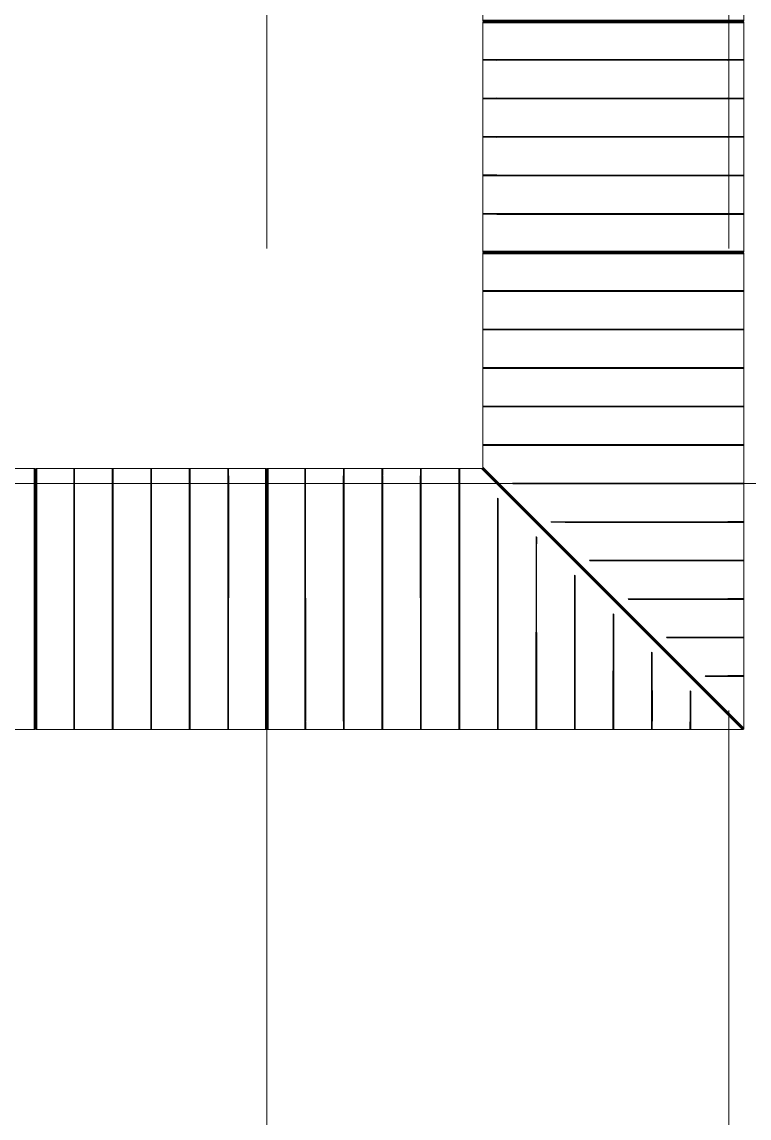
# Model space of a CAD drawing. Header units: millimetres. Extents: x 124696 to 347024, y 412631 to 564609.
# Drawn here: x 228289 to 235368, y 495172 to 505847 of the extents above; entities that cross this region are included whole.
import ezdxf

# ---------------------------------------------------------------- set-up
doc = ezdxf.new("R2010")
doc.units = ezdxf.units.MM
doc.header["$LTSCALE"] = 1500
doc.header["$MEASUREMENT"] = 0
doc.linetypes.add('二层平面图$0$轴网线_12_3_3_3 mm', pattern=[21, 12, -3, 3, -3])
doc.layers.add('0-建筑底图', color=7, linetype='Continuous')
for name, color, linetype, lineweight in [('二层平面图$0$A-COLU', 7, 'Continuous', 9), ('二层平面图$0$A-LINE', 7, 'Continuous', 9), ('二层平面图$0$A-NORM-MODEL', 6, 'Continuous', 9), ('二层平面图$0$A-WALL-CURT-PANEL-2', 7, 'Continuous', 9), ('二层平面图$0$A-WALL-CURT-PANEL-4', 140, 'Continuous', 9), ('二层平面图$0$A-WALL-CURT-STILE-2', 7, 'Continuous', 9), ('二层平面图$0$ANNO-DOTE-1', 10, '二层平面图$0$轴网线_12_3_3_3 mm', 15)]:
    doc.layers.add(name, color=color, linetype=linetype, lineweight=lineweight)

# ---------------------------------------------------------------- blocks, each defined once
blk = doc.blocks.new('二层平面图$0$廊子单元01_底部悬浮_ - 廊子单元01_底部悬浮_-12858345-104-2F')
at = {"layer": '二层平面图$0$A-WALL-CURT-PANEL-2'}
for p, q in [((-146, 2245), (-146, 2237)), ((2396, 2245), (-146, 2245)), ((2150, 2250), (2100, 2250)), ((2100, 2250), (2100, 2245)), ((2150, 2245), (2150, 2250)), ((2396, 2237), (2396, 2245)), ((-146, 2237), (2396, 2237)), ((-146, 2237), (-146, 13)), ((2396, 13), (2396, 2237)), ((-146, 13), (2396, 13)), ((-146, 13), (-146, 5)), ((-146, 5), (2396, 5)), ((2100, 5), (2100, -5)), ((2150, -5), (2150, 5)), ((2396, 5), (2396, 13)), ((-146, -5), (-146, -13)), ((2396, -5), (-146, -5)), ((-146, -13), (2396, -13)), ((-146, -13), (-146, -2237)), ((2396, -13), (2396, -5)), ((2396, -2237), (2396, -13)), ((-146, -2237), (2396, -2237)), ((-146, -2237), (-146, -2245)), ((2396, -2245), (2396, -2237)), ((-146, -2245), (2396, -2245)), ((2100, -2245), (2100, -2250)), ((2100, -2250), (2150, -2250)), ((2150, -2250), (2150, -2245))]:
    blk.add_line(p, q, dxfattribs=at)
blk = doc.blocks.new('二层平面图$0$梁 - 梁-12800188-104-2F')
at = {"layer": '二层平面图$0$A-LINE'}
for p, q in [((2997, 1997), (2947, 1994)), ((2948, 1989), (2947, 1994)), ((2998, 1992), (2997, 1997)), ((3057, 2000), (3007, 1997)), ((3008, 1992), (3007, 1997)), ((3058, 1995), (3057, 2000)), ((3066, -258), (3065, -248)), ((3116, -255), (3115, -245)), ((3126, -255), (3125, -245)), ((3176, -252), (3175, -242)), ((3184, -2500), (3183, -2495)), ((3184, -2500), (3233, -2497)), ((3233, -2497), (3233, -2492)), ((3243, -2497), (3243, -2492)), ((3243, -2497), (3293, -2494)), ((3293, -2494), (3293, -2489))]:
    blk.add_line(p, q, dxfattribs=at)
blk = doc.blocks.new('二层平面图$0$梁 - 梁-12800189-104-2F')
at = {"layer": '二层平面图$0$A-LINE'}
for p, q in [((3183, 2495), (3184, 2500)), ((3233, 2497), (3184, 2500)), ((3233, 2492), (3233, 2497)), ((3243, 2492), (3243, 2497)), ((3293, 2494), (3243, 2497)), ((3293, 2489), (3293, 2494)), ((3065, 248), (3066, 258)), ((3115, 245), (3116, 255)), ((3125, 245), (3126, 255)), ((3175, 242), (3176, 252)), ((2947, -1994), (2948, -1989)), ((2947, -1994), (2997, -1997)), ((2997, -1997), (2998, -1992)), ((3007, -1997), (3008, -1992)), ((3007, -1997), (3057, -2000)), ((3057, -2000), (3058, -1995))]:
    blk.add_line(p, q, dxfattribs=at)
blk = doc.blocks.new('二层平面图$0$顶板轮廓组 - 顶板轮廓组-7793063-104-2F')
at = {"layer": '二层平面图$0$A-WALL-CURT-PANEL-2'}
for p, q in [((-7863, -1483), (-7855, -1483)), ((-7855, -1483), (-5631, -1483)), ((-5631, -1483), (-5623, -1483))]:
    blk.add_line(p, q, dxfattribs=at)
blk = doc.blocks.new('二层平面图$0$钢板肋 - 钢板肋-7793064-104-2F')
at = {"layer": '二层平面图$0$A-WALL-CURT-PANEL-2'}
for p, q in [((392, -814), (396, -807)), ((392, -814), (511, -879)), ((515, -872), (396, -807)), ((511, -879), (515, -872)), ((511, -879), (2483, -1963)), ((2487, -1956), (515, -872)), ((2487, -1956), (2483, -1963)), ((2483, -1963), (2619, -2037)), ((2623, -2030), (2487, -1956)), ((2619, -2037), (2623, -2030))]:
    blk.add_line(p, q, dxfattribs=at)
blk = doc.blocks.new('二层平面图$0$钢板肋 - 钢板肋-7793144-104-2F')
at = {"layer": '二层平面图$0$A-WALL-CURT-PANEL-2'}
for p, q in [((545, -856), (549, -849)), ((669, -912), (549, -849)), ((545, -856), (666, -919)), ((666, -919), (669, -912)), ((666, -919), (2664, -1954)), ((2667, -1946), (669, -912)), ((2667, -1946), (2664, -1954)), ((2664, -1954), (2801, -2025)), ((2805, -2018), (2667, -1946)), ((2801, -2025), (2805, -2018))]:
    blk.add_line(p, q, dxfattribs=at)
blk = doc.blocks.new('二层平面图$0$钢板肋轮廓族 - 钢板肋轮廓族-7793068-104-2F')
at = {"layer": '二层平面图$0$A-WALL-CURT-PANEL-2'}
for p, q in [((-1735, -5338), (-1704, -5490)), ((-1249, -7693), (-1704, -5490)), ((-1222, -7826), (-1249, -7693))]:
    blk.add_line(p, q, dxfattribs=at)
blk = doc.blocks.new('二层平面图$0$钢板肋轮廓族 - 钢板肋轮廓族-7793148-104-2F')
at = {"layer": '二层平面图$0$A-WALL-CURT-PANEL-2'}
for p, q in [((1735, -5338), (1704, -5490)), ((1249, -7693), (1704, -5490)), ((1222, -7826), (1249, -7693))]:
    blk.add_line(p, q, dxfattribs=at)
blk = doc.blocks.new('二层平面图$0$钢板肋轮廓族 - 钢板肋轮廓族-7805328-104-2F')
at = {"layer": '二层平面图$0$A-WALL-CURT-PANEL-2'}
for p, q in [((-1735, -5338), (-1704, -5490)), ((-1249, -7693), (-1704, -5490)), ((-1222, -7826), (-1249, -7693))]:
    blk.add_line(p, q, dxfattribs=at)
blk = doc.blocks.new('二层平面图$0$廊子单元01 - 廊子单元01-12764968-104-2F')
at = {"layer": '二层平面图$0$A-WALL-CURT-PANEL-2'}
for p, q in [((-146, 2245), (-146, 2237)), ((2396, 2245), (-146, 2245)), ((2396, 2237), (2396, 2245)), ((-146, 2237), (2396, 2237)), ((-146, 2237), (-146, 13)), ((2396, 13), (2396, 2237)), ((-146, 13), (2396, 13)), ((-146, 13), (-146, 5)), ((-146, 5), (2396, 5)), ((2396, 5), (2396, 13)), ((-146, -5), (-146, -13)), ((2396, -5), (-146, -5)), ((-146, -13), (2396, -13)), ((-146, -13), (-146, -2237)), ((2396, -13), (2396, -5)), ((2396, -2237), (2396, -13)), ((-146, -2237), (2396, -2237)), ((-146, -2237), (-146, -2245)), ((2396, -2245), (2396, -2237)), ((-146, -2245), (2396, -2245))]:
    blk.add_line(p, q, dxfattribs=at)
blk = doc.blocks.new('二层平面图$0$钢板肋 - 钢板肋-7805324-104-2F')
at = {"layer": '二层平面图$0$A-WALL-CURT-PANEL-2'}
for p, q in [((392, -814), (396, -807)), ((392, -814), (511, -879)), ((515, -872), (396, -807)), ((511, -879), (515, -872)), ((511, -879), (2483, -1963)), ((2487, -1956), (515, -872)), ((2487, -1956), (2483, -1963)), ((2483, -1963), (2619, -2037)), ((2623, -2030), (2487, -1956)), ((2619, -2037), (2623, -2030))]:
    blk.add_line(p, q, dxfattribs=at)
blk = doc.blocks.new('二层平面图$0$钢板肋 - 钢板肋-7805329-104-2F')
at = {"layer": '二层平面图$0$A-WALL-CURT-PANEL-2'}
for p, q in [((-678, 1855), (-686, 1854)), ((-686, 1854), (-671, 1699)), ((-663, 1700), (-678, 1855)), ((-671, 1699), (-663, 1700)), ((-671, 1699), (-461, -541)), ((-453, -540), (-663, 1700)), ((-453, -540), (-461, -541)), ((-461, -541), (-448, -676)), ((-440, -675), (-453, -540)), ((-440, -675), (-448, -676))]:
    blk.add_line(p, q, dxfattribs=at)
blk = doc.blocks.new('二层平面图$0$钢板肋 - 钢板肋-7805337-104-2F')
at = {"layer": '二层平面图$0$A-WALL-CURT-PANEL-2'}
for p, q in [((545, -856), (549, -849)), ((669, -912), (549, -849)), ((545, -856), (666, -919)), ((666, -919), (669, -912)), ((666, -919), (2664, -1954)), ((2667, -1946), (669, -912)), ((2667, -1946), (2664, -1954)), ((2664, -1954), (2801, -2025)), ((2805, -2018), (2667, -1946)), ((2801, -2025), (2805, -2018))]:
    blk.add_line(p, q, dxfattribs=at)
blk = doc.blocks.new('二层平面图$0$钢板肋轮廓族 - 钢板肋轮廓族-7805341-104-2F')
at = {"layer": '二层平面图$0$A-WALL-CURT-PANEL-2'}
for p, q in [((1735, -5338), (1704, -5490)), ((1249, -7693), (1704, -5490)), ((1222, -7826), (1249, -7693))]:
    blk.add_line(p, q, dxfattribs=at)
blk = doc.blocks.new('二层平面图$0$廊子单元_转角阴角_底部悬浮 - 廊子单元_转角阴角_底部悬浮-12821128-104-2F')
at = {"layer": '二层平面图$0$A-LINE'}
for p, q in [((2104, 4495), (4646, 4495)), ((2104, 4495), (2104, 4487)), ((2104, 4487), (4646, 4487)), ((2104, 4487), (2104, 2409)), ((4400, 4500), (4350, 4500)), ((4350, 4500), (4350, 4495)), ((4400, 4495), (4400, 4500)), ((4646, 4487), (4646, 4495)), ((4646, -133), (4646, 4487)), ((13, 2396), (5, 2396)), ((5, 2396), (5, -146)), ((2091, 2396), (13, 2396)), ((13, 2396), (13, -146)), ((2099, 2396), (2091, 2396)), ((2091, 2396), (4633, -146)), ((4641, -146), (2099, 2396)), ((2104, 2409), (4646, -133)), ((2104, 2409), (2104, 2401)), ((4646, -141), (2104, 2401)), ((0, 150), (0, 100)), ((5, 150), (0, 150)), ((4350, 150), (4345, 150)), ((4350, 155), (4350, 150)), ((4350, 150), (4355, 150)), ((4350, 145), (4350, 150)), ((0, 100), (5, 100)), ((5, -146), (13, -146)), ((13, -146), (4633, -146)), ((4633, -146), (4641, -146)), ((4646, -141), (4646, -133))]:
    blk.add_line(p, q, dxfattribs=at)
at = {"layer": '二层平面图$0$A-NORM-MODEL'}
for p, q in [((2104, 4500), (2104, 4495)), ((5, 2396), (0, 2396)), ((2109, 2396), (2099, 2396)), ((2104, 2401), (2104, 2391))]:
    blk.add_line(p, q, dxfattribs=at)
blk = doc.blocks.new('二层平面图$0$顶板轮廓组 - 顶板轮廓组-7678519-104-2F')
at = {"layer": '二层平面图$0$A-WALL-CURT-PANEL-2'}
for p, q in [((-7790, 1483), (-7782, 1483)), ((-7782, 1483), (-5704, 1483)), ((-5704, 1483), (-5696, 1483))]:
    blk.add_line(p, q, dxfattribs=at)
blk = doc.blocks.new('二层平面图$0$顶板轮廓组 - 顶板轮廓组-7729081-104-2F')
at = {"layer": '二层平面图$0$A-WALL-CURT-PANEL-2'}
for p, q in [((-7790, 187), (-7782, 187)), ((-7782, 187), (-5704, 187)), ((-5704, 187), (-5696, 187))]:
    blk.add_line(p, q, dxfattribs=at)
blk = doc.blocks.new('二层平面图$0$顶板轮廓组 - 顶板轮廓组-V316-104-2F')
at = {"layer": '二层平面图$0$A-WALL-CURT-PANEL-2'}
for p, q in [((-9061, 786), (-9053, 786)), ((-9053, 786), (-4433, 786)), ((-4433, 786), (-4425, 786))]:
    blk.add_line(p, q, dxfattribs=at)
blk = doc.blocks.new('二层平面图$0$顶板轮廓组 - 顶板轮廓组-V227-104-2F')
at = {"layer": '二层平面图$0$A-WALL-CURT-PANEL-2'}
for p, q in [((-9061, -955), (-9053, -955)), ((-9053, -955), (-4433, -955)), ((-4433, -955), (-4425, -955))]:
    blk.add_line(p, q, dxfattribs=at)
blk = doc.blocks.new('二层平面图$0$钢板肋 - 钢板肋-V197-104-2F')
at = {"layer": '二层平面图$0$A-WALL-CURT-PANEL-2'}
for p, q in [((-678, 1855), (-686, 1854)), ((-686, 1854), (-671, 1699)), ((-663, 1700), (-678, 1855)), ((-671, 1699), (-663, 1700)), ((-671, 1699), (-461, -541)), ((-453, -540), (-663, 1700)), ((-453, -540), (-461, -541)), ((-461, -541), (-448, -676)), ((-440, -675), (-453, -540)), ((-440, -675), (-448, -676))]:
    blk.add_line(p, q, dxfattribs=at)
blk = doc.blocks.new('二层平面图$0$钢板肋 - 钢板肋-V193-104-2F')
at = {"layer": '二层平面图$0$A-WALL-CURT-PANEL-2'}
for p, q in [((392, -814), (396, -807)), ((392, -814), (511, -879)), ((515, -872), (396, -807)), ((511, -879), (515, -872)), ((511, -879), (2483, -1963)), ((2487, -1956), (515, -872)), ((2487, -1956), (2483, -1963)), ((2483, -1963), (2619, -2037)), ((2623, -2030), (2487, -1956)), ((2619, -2037), (2623, -2030))]:
    blk.add_line(p, q, dxfattribs=at)
blk = doc.blocks.new('二层平面图$0$钢板肋 - 钢板肋-7742613-104-2F')
at = {"layer": '二层平面图$0$A-WALL-CURT-PANEL-2'}
for p, q in [((-1472, 1004), (-1479, 1000)), ((-1479, 1000), (-1348, 963)), ((-1341, 967), (-1472, 1004)), ((-1348, 963), (-1341, 967)), ((-1348, 963), (539, 428)), ((541, 435), (-1341, 967)), ((541, 435), (539, 428)), ((539, 428), (688, 385)), ((691, 393), (541, 435)), ((691, 393), (688, 385))]:
    blk.add_line(p, q, dxfattribs=at)
blk = doc.blocks.new('二层平面图$0$钢板肋 - 钢板肋-7742620-104-2F')
at = {"layer": '二层平面图$0$A-WALL-CURT-PANEL-2'}
for p, q in [((-1246, 997), (-1253, 993)), ((-1253, 993), (-1123, 955)), ((-1116, 959), (-1246, 997)), ((-1123, 955), (-1116, 959)), ((-1123, 955), (401, 514)), ((404, 522), (-1116, 959)), ((404, 522), (401, 514)), ((401, 514), (551, 471)), ((553, 479), (404, 522)), ((553, 479), (551, 471))]:
    blk.add_line(p, q, dxfattribs=at)
blk = doc.blocks.new('二层平面图$0$钢板肋 - 钢板肋-7742627-104-2F')
at = {"layer": '二层平面图$0$A-WALL-CURT-PANEL-2'}
for p, q in [((-994, 1007), (-1001, 1003)), ((-1001, 1003), (-871, 964)), ((-864, 968), (-994, 1007)), ((-871, 964), (-864, 968)), ((-871, 964), (290, 619)), ((293, 626), (-864, 968)), ((293, 626), (290, 619)), ((290, 619), (439, 575)), ((441, 582), (293, 626)), ((441, 582), (439, 575))]:
    blk.add_line(p, q, dxfattribs=at)
blk = doc.blocks.new('二层平面图$0$钢板肋 - 钢板肋-7742634-104-2F')
at = {"layer": '二层平面图$0$A-WALL-CURT-PANEL-2'}
for p, q in [((-684, 1045), (-691, 1042)), ((-691, 1042), (-562, 1001)), ((-555, 1005), (-684, 1045)), ((-562, 1001), (-555, 1005)), ((-562, 1001), (238, 754)), ((240, 761), (-555, 1005)), ((240, 761), (238, 754)), ((238, 754), (386, 708)), ((388, 715), (240, 761)), ((388, 715), (386, 708))]:
    blk.add_line(p, q, dxfattribs=at)
blk = doc.blocks.new('二层平面图$0$钢板肋 - 钢板肋-7742641-104-2F')
at = {"layer": '二层平面图$0$A-WALL-CURT-PANEL-2'}
for p, q in [((-218, 1124), (-225, 1120)), ((-225, 1120), (-96, 1077)), ((-89, 1081), (-218, 1124)), ((-96, 1077), (-89, 1081)), ((-96, 1077), (342, 932)), ((345, 939), (-89, 1081)), ((345, 939), (342, 932)), ((342, 932), (490, 882)), ((492, 890), (345, 939)), ((492, 890), (490, 882))]:
    blk.add_line(p, q, dxfattribs=at)
blk = doc.blocks.new('二层平面图$0$钢板肋 - 钢板肋-7742648-104-2F')
at = {"layer": '二层平面图$0$A-WALL-CURT-PANEL-2'}
for p, q in [((63, 1145), (56, 1142)), ((56, 1142), (185, 1099)), ((192, 1103), (63, 1145)), ((185, 1099), (192, 1103)), ((185, 1099), (267, 1071)), ((269, 1078), (192, 1103)), ((269, 1078), (267, 1071)), ((267, 1071), (414, 1021)), ((417, 1029), (269, 1078)), ((417, 1029), (414, 1021))]:
    blk.add_line(p, q, dxfattribs=at)
blk = doc.blocks.new('二层平面图$0$钢板肋 - 钢板肋-V231-104-2F')
at = {"layer": '二层平面图$0$A-WALL-CURT-PANEL-2'}
for p, q in [((545, -856), (549, -849)), ((669, -912), (549, -849)), ((545, -856), (666, -919)), ((666, -919), (669, -912)), ((666, -919), (2664, -1954)), ((2667, -1946), (669, -912)), ((2667, -1946), (2664, -1954)), ((2664, -1954), (2801, -2025)), ((2805, -2018), (2667, -1946)), ((2801, -2025), (2805, -2018))]:
    blk.add_line(p, q, dxfattribs=at)
blk = doc.blocks.new('二层平面图$0$钢板肋 - 钢板肋-V232-104-2F')
at = {"layer": '二层平面图$0$A-WALL-CURT-PANEL-2'}
for p, q in [((321, 3232), (284, 3102)), ((291, 3106), (328, 3236)), ((328, 3236), (321, 3232)), ((284, 3102), (-246, 1219)), ((-238, 1217), (291, 3106)), ((284, 3102), (291, 3106)), ((-246, 1219), (-288, 1069)), ((-280, 1067), (-238, 1217)), ((-238, 1217), (-246, 1219)), ((-280, 1067), (-288, 1069))]:
    blk.add_line(p, q, dxfattribs=at)
blk = doc.blocks.new('二层平面图$0$钢板肋 - 钢板肋-V233-104-2F')
at = {"layer": '二层平面图$0$A-WALL-CURT-PANEL-2'}
for p, q in [((332, 3027), (290, 2898)), ((298, 2901), (339, 3031)), ((339, 3031), (332, 3027)), ((290, 2898), (-195, 1393)), ((-188, 1391), (298, 2901)), ((290, 2898), (298, 2901)), ((-195, 1393), (-243, 1245)), ((-236, 1243), (-188, 1391)), ((-188, 1391), (-195, 1393)), ((-236, 1243), (-243, 1245))]:
    blk.add_line(p, q, dxfattribs=at)
blk = doc.blocks.new('二层平面图$0$钢板肋 - 钢板肋-V234-104-2F')
at = {"layer": '二层平面图$0$A-WALL-CURT-PANEL-2'}
for p, q in [((357, 2810), (308, 2683)), ((315, 2686), (364, 2813)), ((364, 2813), (357, 2810)), ((308, 2683), (-129, 1559)), ((-122, 1556), (315, 2686)), ((308, 2683), (315, 2686)), ((-129, 1559), (-185, 1414)), ((-178, 1411), (-122, 1556)), ((-122, 1556), (-129, 1559)), ((-178, 1411), (-185, 1414))]:
    blk.add_line(p, q, dxfattribs=at)
blk = doc.blocks.new('二层平面图$0$钢板肋 - 钢板肋-V235-104-2F')
at = {"layer": '二层平面图$0$A-WALL-CURT-PANEL-2'}
for p, q in [((408, 2565), (347, 2443)), ((354, 2446), (416, 2567)), ((416, 2567), (408, 2565)), ((347, 2443), (-30, 1703)), ((-24, 1699), (354, 2446)), ((347, 2443), (354, 2446)), ((-30, 1703), (-101, 1564)), ((-94, 1561), (-24, 1699)), ((-24, 1699), (-30, 1703)), ((-94, 1561), (-101, 1564))]:
    blk.add_line(p, q, dxfattribs=at)
blk = doc.blocks.new('二层平面图$0$钢板肋 - 钢板肋-V236-104-2F')
at = {"layer": '二层平面图$0$A-WALL-CURT-PANEL-2'}
for p, q in [((145, 1773), (432, 2135)), ((509, 2240), (424, 2134)), ((424, 2134), (432, 2135)), ((432, 2135), (517, 2241)), ((517, 2241), (509, 2240)), ((424, 2134), (139, 1778)), ((139, 1778), (42, 1657)), ((48, 1652), (145, 1773)), ((145, 1773), (139, 1778)), ((48, 1652), (42, 1657))]:
    blk.add_line(p, q, dxfattribs=at)
blk = doc.blocks.new('二层平面图$0$钢板肋 - 钢板肋-7768173-104-2F')
at = {"layer": '二层平面图$0$A-WALL-CURT-PANEL-2'}
for p, q in [((86, 2235), (26, 2113)), ((34, 2116), (94, 2238)), ((94, 2238), (86, 2235)), ((-10, 2041), (-79, 1902)), ((-72, 1898), (-4, 2038)), ((26, 2113), (-10, 2041)), ((-4, 2038), (-10, 2041)), ((-4, 2038), (34, 2116)), ((26, 2113), (34, 2116)), ((-72, 1898), (-79, 1902))]:
    blk.add_line(p, q, dxfattribs=at)
blk = doc.blocks.new('二层平面图$0$梁 - 梁-V317-104-2F')
at = {"layer": '二层平面图$0$A-LINE'}
for p, q in [((52, 1528), (52, 1538)), ((102, 1478), (102, 1488)), ((-21, -712), (-21, -707)), ((-21, -712), (29, -712)), ((29, -712), (29, -707)), ((39, -712), (39, -707)), ((39, -712), (89, -712)), ((89, -712), (89, -707))]:
    blk.add_line(p, q, dxfattribs=at)
blk = doc.blocks.new('二层平面图$0$梁 - 梁-V318-104-2F')
at = {"layer": '二层平面图$0$A-LINE'}
for p, q in [((-8, 1533), (-8, 1538)), ((42, 1538), (-8, 1538)), ((42, 1533), (42, 1538)), ((52, 1533), (52, 1538)), ((102, 1538), (52, 1538)), ((102, 1533), (102, 1538)), ((39, -712), (39, -702)), ((90, -662), (90, -652))]:
    blk.add_line(p, q, dxfattribs=at)
blk = doc.blocks.new('二层平面图$0$梁 - 梁-V198-104-2F')
at = {"layer": '二层平面图$0$A-LINE'}
for p, q in [((-1, 2603), (-1, 2613)), ((49, 2653), (49, 2663)), ((-27, -1837), (-27, -1832)), ((-27, -1837), (23, -1837)), ((23, -1837), (23, -1832)), ((33, -1837), (33, -1832)), ((33, -1837), (83, -1837)), ((83, -1837), (83, -1832))]:
    blk.add_line(p, q, dxfattribs=at)
blk = doc.blocks.new('二层平面图$0$梁 - 梁-V194-104-2F')
at = {"layer": '二层平面图$0$A-LINE'}
for p, q in [((-1, 2658), (-1, 2663)), ((49, 2663), (-1, 2663)), ((49, 2658), (49, 2663)), ((59, 2658), (59, 2663)), ((109, 2663), (59, 2663)), ((109, 2658), (109, 2663)), ((-27, -1787), (-27, -1777)), ((23, -1837), (23, -1827))]:
    blk.add_line(p, q, dxfattribs=at)
blk = doc.blocks.new('二层平面图$0$廊子立柱角钢 - 廊子立柱角钢-10477935-104-2F')
at = {"layer": '二层平面图$0$A-LINE'}
for p, q in [((78740, 35990), (78735, 35990)), ((78740, 35995), (78745, 35995)), ((78740, 35985), (78740, 35990)), ((78745, 35995), (78745, 35990))]:
    blk.add_line(p, q, dxfattribs=at)
blk = doc.blocks.new('二层平面图$0$钢板肋轮廓族 - 钢板肋轮廓族-V195-104-2F')
at = {"layer": '二层平面图$0$A-WALL-CURT-PANEL-2'}
for p, q in [((-1735, -5338), (-1704, -5490)), ((-1249, -7693), (-1704, -5490)), ((-1222, -7826), (-1249, -7693))]:
    blk.add_line(p, q, dxfattribs=at)
blk = doc.blocks.new('二层平面图$0$钢板肋轮廓族 - 钢板肋轮廓族-7742618-104-2F')
at = {"layer": '二层平面图$0$A-WALL-CURT-PANEL-2'}
for p, q in [((-4082, -4033), (-4120, -4163)), ((-4674, -6045), (-4120, -4163)), ((-4718, -6194), (-4674, -6045))]:
    blk.add_line(p, q, dxfattribs=at)
blk = doc.blocks.new('二层平面图$0$钢板肋轮廓族 - 钢板肋轮廓族-7742619-104-2F')
at = {"layer": '二层平面图$0$A-WALL-CURT-PANEL-2'}
for p, q in [((-4083, -4036), (-4121, -4166)), ((-4673, -6043), (-4121, -4166)), ((-4717, -6192), (-4673, -6043))]:
    blk.add_line(p, q, dxfattribs=at)
blk = doc.blocks.new('二层平面图$0$钢板肋轮廓族 - 钢板肋轮廓族-7742625-104-2F')
at = {"layer": '二层平面图$0$A-WALL-CURT-PANEL-2'}
for p, q in [((-4135, -4213), (-4173, -4343)), ((-4621, -5865), (-4173, -4343)), ((-4665, -6014), (-4621, -5865))]:
    blk.add_line(p, q, dxfattribs=at)
blk = doc.blocks.new('二层平面图$0$钢板肋轮廓族 - 钢板肋轮廓族-7742626-104-2F')
at = {"layer": '二层平面图$0$A-WALL-CURT-PANEL-2'}
for p, q in [((-4135, -4216), (-4174, -4346)), ((-4620, -5863), (-4174, -4346)), ((-4664, -6012), (-4620, -5863))]:
    blk.add_line(p, q, dxfattribs=at)
blk = doc.blocks.new('二层平面图$0$钢板肋轮廓族 - 钢板肋轮廓族-7742632-104-2F')
at = {"layer": '二层平面图$0$A-WALL-CURT-PANEL-2'}
for p, q in [((-4188, -4393), (-4226, -4523)), ((-4569, -5686), (-4226, -4523)), ((-4612, -5835), (-4569, -5686))]:
    blk.add_line(p, q, dxfattribs=at)
blk = doc.blocks.new('二层平面图$0$钢板肋轮廓族 - 钢板肋轮廓族-7742633-104-2F')
at = {"layer": '二层平面图$0$A-WALL-CURT-PANEL-2'}
for p, q in [((-4188, -4396), (-4227, -4526)), ((-4567, -5683), (-4227, -4526)), ((-4611, -5832), (-4567, -5683))]:
    blk.add_line(p, q, dxfattribs=at)
blk = doc.blocks.new('二层平面图$0$钢板肋轮廓族 - 钢板肋轮廓族-7742639-104-2F')
at = {"layer": '二层平面图$0$A-WALL-CURT-PANEL-2'}
for p, q in [((-4241, -4573), (-4279, -4703)), ((-4516, -5506), (-4279, -4703)), ((-4560, -5655), (-4516, -5506))]:
    blk.add_line(p, q, dxfattribs=at)
blk = doc.blocks.new('二层平面图$0$钢板肋轮廓族 - 钢板肋轮廓族-7742640-104-2F')
at = {"layer": '二层平面图$0$A-WALL-CURT-PANEL-2'}
for p, q in [((-4241, -4576), (-4279, -4706)), ((-4514, -5503), (-4279, -4706)), ((-4558, -5652), (-4514, -5503))]:
    blk.add_line(p, q, dxfattribs=at)
blk = doc.blocks.new('二层平面图$0$钢板肋轮廓族 - 钢板肋轮廓族-7742646-104-2F')
at = {"layer": '二层平面图$0$A-WALL-CURT-PANEL-2'}
for p, q in [((-4294, -4752), (-4333, -4883)), ((-4463, -5326), (-4333, -4883)), ((-4507, -5475), (-4463, -5326))]:
    blk.add_line(p, q, dxfattribs=at)
blk = doc.blocks.new('二层平面图$0$钢板肋轮廓族 - 钢板肋轮廓族-7742647-104-2F')
at = {"layer": '二层平面图$0$A-WALL-CURT-PANEL-2'}
for p, q in [((-4294, -4756), (-4332, -4886)), ((-4461, -5324), (-4332, -4886)), ((-4505, -5472), (-4461, -5324))]:
    blk.add_line(p, q, dxfattribs=at)
blk = doc.blocks.new('二层平面图$0$钢板肋轮廓族 - 钢板肋轮廓族-7742653-104-2F')
at = {"layer": '二层平面图$0$A-WALL-CURT-PANEL-2'}
for p, q in [((-4348, -4932), (-4386, -5062)), ((-4411, -5146), (-4386, -5062)), ((-4455, -5295), (-4411, -5146))]:
    blk.add_line(p, q, dxfattribs=at)
blk = doc.blocks.new('二层平面图$0$钢板肋轮廓族 - 钢板肋轮廓族-7742654-104-2F')
at = {"layer": '二层平面图$0$A-WALL-CURT-PANEL-2'}
for p, q in [((-4346, -4936), (-4384, -5066)), ((-4407, -5144), (-4384, -5066)), ((-4451, -5293), (-4407, -5144))]:
    blk.add_line(p, q, dxfattribs=at)
blk = doc.blocks.new('二层平面图$0$钢板肋轮廓族 - 钢板肋轮廓族-V238-104-2F')
at = {"layer": '二层平面图$0$A-WALL-CURT-PANEL-2'}
for p, q in [((1735, -5338), (1704, -5490)), ((1249, -7693), (1704, -5490)), ((1222, -7826), (1249, -7693))]:
    blk.add_line(p, q, dxfattribs=at)
blk = doc.blocks.new('二层平面图$0$钢板肋轮廓族 - 钢板肋轮廓族-V239-104-2F')
at = {"layer": '二层平面图$0$A-WALL-CURT-PANEL-2'}
for p, q in [((4082, -4033), (4120, -4163)), ((4674, -6045), (4120, -4163)), ((4718, -6194), (4674, -6045))]:
    blk.add_line(p, q, dxfattribs=at)
blk = doc.blocks.new('二层平面图$0$钢板肋轮廓族 - 钢板肋轮廓族-V240-104-2F')
at = {"layer": '二层平面图$0$A-WALL-CURT-PANEL-2'}
for p, q in [((4083, -4036), (4121, -4166)), ((4673, -6043), (4121, -4166)), ((4717, -6192), (4673, -6043))]:
    blk.add_line(p, q, dxfattribs=at)
blk = doc.blocks.new('二层平面图$0$钢板肋轮廓族 - 钢板肋轮廓族-V241-104-2F')
at = {"layer": '二层平面图$0$A-WALL-CURT-PANEL-2'}
for p, q in [((4135, -4213), (4173, -4343)), ((4621, -5865), (4173, -4343)), ((4665, -6014), (4621, -5865))]:
    blk.add_line(p, q, dxfattribs=at)
blk = doc.blocks.new('二层平面图$0$钢板肋轮廓族 - 钢板肋轮廓族-V242-104-2F')
at = {"layer": '二层平面图$0$A-WALL-CURT-PANEL-2'}
for p, q in [((4135, -4216), (4174, -4346)), ((4620, -5863), (4174, -4346)), ((4664, -6012), (4620, -5863))]:
    blk.add_line(p, q, dxfattribs=at)
blk = doc.blocks.new('二层平面图$0$钢板肋轮廓族 - 钢板肋轮廓族-V243-104-2F')
at = {"layer": '二层平面图$0$A-WALL-CURT-PANEL-2'}
for p, q in [((4188, -4393), (4226, -4523)), ((4569, -5686), (4226, -4523)), ((4612, -5835), (4569, -5686))]:
    blk.add_line(p, q, dxfattribs=at)
blk = doc.blocks.new('二层平面图$0$钢板肋轮廓族 - 钢板肋轮廓族-V244-104-2F')
at = {"layer": '二层平面图$0$A-WALL-CURT-PANEL-2'}
for p, q in [((4188, -4396), (4227, -4526)), ((4567, -5683), (4227, -4526)), ((4611, -5832), (4567, -5683))]:
    blk.add_line(p, q, dxfattribs=at)
blk = doc.blocks.new('二层平面图$0$钢板肋轮廓族 - 钢板肋轮廓族-V245-104-2F')
at = {"layer": '二层平面图$0$A-WALL-CURT-PANEL-2'}
for p, q in [((4241, -4573), (4279, -4703)), ((4516, -5506), (4279, -4703)), ((4560, -5655), (4516, -5506))]:
    blk.add_line(p, q, dxfattribs=at)
blk = doc.blocks.new('二层平面图$0$钢板肋轮廓族 - 钢板肋轮廓族-V246-104-2F')
at = {"layer": '二层平面图$0$A-WALL-CURT-PANEL-2'}
for p, q in [((4241, -4576), (4279, -4706)), ((4514, -5503), (4279, -4706)), ((4558, -5652), (4514, -5503))]:
    blk.add_line(p, q, dxfattribs=at)
blk = doc.blocks.new('二层平面图$0$钢板肋轮廓族 - 钢板肋轮廓族-V247-104-2F')
at = {"layer": '二层平面图$0$A-WALL-CURT-PANEL-2'}
for p, q in [((4294, -4752), (4333, -4883)), ((4463, -5326), (4333, -4883)), ((4507, -5475), (4463, -5326))]:
    blk.add_line(p, q, dxfattribs=at)
blk = doc.blocks.new('二层平面图$0$钢板肋轮廓族 - 钢板肋轮廓族-V248-104-2F')
at = {"layer": '二层平面图$0$A-WALL-CURT-PANEL-2'}
for p, q in [((4294, -4756), (4332, -4886)), ((4461, -5324), (4332, -4886)), ((4505, -5472), (4461, -5324))]:
    blk.add_line(p, q, dxfattribs=at)
blk = doc.blocks.new('二层平面图$0$钢板肋轮廓族 - 钢板肋轮廓族-7768178-104-2F')
at = {"layer": '二层平面图$0$A-WALL-CURT-PANEL-2'}
for p, q in [((4348, -4932), (4386, -5062)), ((4411, -5146), (4386, -5062)), ((4455, -5295), (4411, -5146))]:
    blk.add_line(p, q, dxfattribs=at)
blk = doc.blocks.new('二层平面图$0$钢板肋轮廓族 - 钢板肋轮廓族-7768179-104-2F')
at = {"layer": '二层平面图$0$A-WALL-CURT-PANEL-2'}
for p, q in [((4346, -4936), (4384, -5066)), ((4407, -5144), (4384, -5066)), ((4451, -5293), (4407, -5144))]:
    blk.add_line(p, q, dxfattribs=at)
blk = doc.blocks.new('二层平面图$0$矩形竖梃 - 8 x 50 mm 蜂窝铝板幕墙开缝-8288301-104-2F')
at = {"layer": '二层平面图$0$A-WALL-CURT-STILE-2'}
for p, q in [((90000, 42750), (89995, 42750)), ((90000, 42755), (90000, 42750))]:
    blk.add_line(p, q, dxfattribs=at)
blk = doc.blocks.new('二层平面图$0$矩形竖梃 - 8 x 50 mm 蜂窝铝板幕墙开缝-8344531-104-2F')
at = {"layer": '二层平面图$0$A-WALL-CURT-STILE-2'}
for p, q in [((0, 0), (-5, 0)), ((0, -5), (0, 0))]:
    blk.add_line(p, q, dxfattribs=at)
blk = doc.blocks.new('二层平面图$0$矩形竖梃 - 8 x 50 mm 蜂窝铝板幕墙开缝-2797819-104-2F')
at = {"layer": '二层平面图$0$A-WALL-CURT-STILE-2'}
for p, q in [((90000, 47250), (89995, 47250)), ((90000, 47255), (90000, 47250))]:
    blk.add_line(p, q, dxfattribs=at)
blk = doc.blocks.new('二层平面图$0$梁 - 梁-12800551-104-2F')
at = {"layer": '二层平面图$0$A-LINE'}
for p, q in [((-1, 2658), (-1, 2663)), ((49, 2663), (-1, 2663)), ((49, 2658), (49, 2663)), ((59, 2658), (59, 2663)), ((109, 2663), (59, 2663)), ((109, 2658), (109, 2663)), ((-14, 408), (-14, 418)), ((36, 408), (36, 418)), ((46, 408), (46, 418)), ((96, 408), (96, 418)), ((-27, -1837), (-27, -1832)), ((-27, -1837), (23, -1837)), ((23, -1837), (23, -1832)), ((33, -1837), (33, -1832)), ((33, -1837), (83, -1837)), ((83, -1837), (83, -1832))]:
    blk.add_line(p, q, dxfattribs=at)
blk = doc.blocks.new('二层平面图$0$梁 - 梁-12800552-104-2F')
at = {"layer": '二层平面图$0$A-COLU'}
for p, q in [((49, 2663), (-1, 2663)), ((109, 2663), (59, 2663))]:
    blk.add_line(p, q, dxfattribs=at)
at = {"layer": '二层平面图$0$A-LINE'}
for p, q in [((-1, 2658), (-1, 2663)), ((49, 2658), (49, 2663)), ((59, 2658), (59, 2663)), ((109, 2658), (109, 2663)), ((-14, 408), (-14, 418)), ((36, 408), (36, 418)), ((46, 408), (46, 418)), ((96, 408), (96, 418)), ((-27, -1837), (-27, -1832)), ((-27, -1837), (23, -1837)), ((23, -1837), (23, -1832)), ((33, -1837), (33, -1832)), ((33, -1837), (83, -1837)), ((83, -1837), (83, -1832))]:
    blk.add_line(p, q, dxfattribs=at)
blk = doc.blocks.new('二层平面图$0$矩形竖梃 - 8 x 50 mm 蜂窝铝板幕墙开缝-V694-104-2F')
at = {"layer": '二层平面图$0$A-WALL-CURT-STILE-2'}
blk.add_line((83250, 42750), (83245, 42750), dxfattribs=at)
blk = doc.blocks.new('二层平面图$0$矩形竖梃 - 8 x 50 mm 蜂窝铝板幕墙开缝-V693-104-2F')
at = {"layer": '二层平面图$0$A-WALL-CURT-STILE-2'}
blk.add_line((81005, 42750), (81000, 42750), dxfattribs=at)
blk = doc.blocks.new('二层平面图$0$矩形竖梃 - 8 x 50 mm 蜂窝铝板幕墙开缝-V695-104-2F')
at = {"layer": '二层平面图$0$A-WALL-CURT-STILE-2'}
blk.add_line((85500, 42750), (85495, 42750), dxfattribs=at)
blk = doc.blocks.new('二层平面图')
at = {"layer": '二层平面图$0$A-LINE', "color": 8}
for p, q in [((87755, 44990), (87755, 44995)), ((87755, 44995), (87760, 44995)), ((87760, 44990), (87760, 44985)), ((87765, 44990), (87760, 44990))]:
    blk.add_line(p, q, dxfattribs=at)
at = {"layer": '二层平面图$0$ANNO-DOTE-1', "color": 8}
for p, q in [((85500, -6710.3), (85500, 106757.2)), ((90000, -6710.3), (90000, 106757.2)), ((-18896.2, 45000), (161528.2, 45000))]:
    blk.add_line(p, q, dxfattribs=at)
at = {"layer": '二层平面图$0$A-COLU', "color": 8}
for name, p, rotation in [('二层平面图$0$梁 - 梁-12800551-104-2F', (87710.8, 49086.9), 0.3291143538394496), ('二层平面图$0$梁 - 梁-12800552-104-2F', (90037.8, 49913.3), 180.3291143538394), ('二层平面图$0$梁 - 梁-V317-104-2F', (87788.5, 46538.3), 180.334698090554), ('二层平面图$0$梁 - 梁-V194-104-2F', (89961.5, 44586.7), 0.3346980905541145), ('二层平面图$0$梁 - 梁-12800188-104-2F', (83663.3, 48103), 266.9933211161928), ('二层平面图$0$梁 - 梁-V318-104-2F', (87038.3, 44961.5), 90.33469809055572), ('二层平面图$0$梁 - 梁-12800189-104-2F', (82836.7, 45853), 273.0064026868354), ('二层平面图$0$梁 - 梁-V198-104-2F', (87336.7, 42788.5), 270.3346980905557), ('二层平面图$0$廊子立柱角钢 - 廊子立柱角钢-10477935-104-2F', (126000, -36000), 89.99999999968364)]:
    blk.add_blockref(name, p, dxfattribs=dict(at, rotation=rotation))
at = {"layer": '二层平面图$0$A-NORM-MODEL', "color": 8}
blk.add_blockref('二层平面图$0$廊子单元_转角阴角_底部悬浮 - 廊子单元_转角阴角_底部悬浮-12821128-104-2F', (85500, 42750), dxfattribs=at)
at = {"layer": '二层平面图$0$A-WALL-CURT-PANEL-2', "color": 8}
for name, p, rotation in [('二层平面图$0$钢板肋 - 钢板肋-7793064-104-2F', (86868.7, 50771.1), 28.77273579690009), ('二层平面图$0$钢板肋 - 钢板肋-7793144-104-2F', (86726.1, 50380.8), 27.38063068440675), ('二层平面图$0$钢板肋轮廓族 - 钢板肋轮廓族-7793148-104-2F', (95022.5, 52655.9), 281.6449079298438), ('二层平面图$0$钢板肋轮廓族 - 钢板肋轮廓族-7793148-104-2F', (95022.5, 52647.9), 281.6449079298438), ('二层平面图$0$钢板肋 - 钢板肋-7805324-104-2F', (86868.5, 49646.1), 28.77303688265621), ('二层平面图$0$钢板肋轮廓族 - 钢板肋轮廓族-7805328-104-2F', (95021.9, 46351.2), 258.3439110679668), ('二层平面图$0$钢板肋轮廓族 - 钢板肋轮廓族-7805328-104-2F', (95021.9, 46343.2), 258.3439110679668), ('二层平面图$0$钢板肋 - 钢板肋-7805324-104-2F', (86868.5, 48896.1), 28.77303688265629), ('二层平面图$0$顶板轮廓组 - 顶板轮廓组-7793063-104-2F', (91626.8, 41631.9), 269.9944162627687), ('二层平面图$0$钢板肋轮廓族 - 钢板肋轮廓族-7805328-104-2F', (95021.9, 45976.2), 258.3439110679668), ('二层平面图$0$钢板肋轮廓族 - 钢板肋轮廓族-7805328-104-2F', (95021.9, 45968.2), 258.3439110679668), ('二层平面图$0$钢板肋 - 钢板肋-7805324-104-2F', (86868.4, 48521.1), 28.77303688265635), ('二层平面图$0$钢板肋 - 钢板肋-7805329-104-2F', (88234.9, 48244.7), 264.6336490316916), ('二层平面图$0$钢板肋轮廓族 - 钢板肋轮廓族-7805328-104-2F', (95021.8, 45601.2), 258.3439110679668), ('二层平面图$0$钢板肋轮廓族 - 钢板肋轮廓族-7805328-104-2F', (95021.8, 45593.2), 258.3439110679668), ('二层平面图$0$钢板肋 - 钢板肋-7805337-104-2F', (86725.8, 48130.8), 27.38092723153572), ('二层平面图$0$钢板肋轮廓族 - 钢板肋轮廓族-7805328-104-2F', (95021.8, 45226.2), 258.3439110679668), ('二层平面图$0$钢板肋轮廓族 - 钢板肋轮廓族-7805328-104-2F', (95021.8, 45218.2), 258.3439110679668), ('二层平面图$0$钢板肋轮廓族 - 钢板肋轮廓族-7805341-104-2F', (95022.3, 50405.9), 281.644921457569), ('二层平面图$0$钢板肋轮廓族 - 钢板肋轮廓族-7805341-104-2F', (95022.3, 50397.9), 281.644921457569), ('二层平面图$0$钢板肋轮廓族 - 钢板肋轮廓族-V195-104-2F', (95022.9, 44101.6), 258.3495276084118), ('二层平面图$0$钢板肋轮廓族 - 钢板肋轮廓族-V195-104-2F', (95022.9, 44093.6), 258.3495276084118), ('二层平面图$0$钢板肋 - 钢板肋-V193-104-2F', (86869.2, 46645.8), 28.77850951472584), ('二层平面图$0$顶板轮廓组 - 顶板轮廓组-7729081-104-2F', (87791.2, 52940.7), 89.99999999948483), ('二层平面图$0$顶板轮廓组 - 顶板轮廓组-V227-104-2F', (89190.8, 51670.2), 89.99999999948533), ('二层平面图$0$钢板肋 - 钢板肋-V197-104-2F', (88235.8, 46369.5), 264.6392518873456), ('二层平面图$0$钢板肋轮廓族 - 钢板肋轮廓族-V195-104-2F', (95022.9, 43726.6), 258.3495276084118), ('二层平面图$0$钢板肋轮廓族 - 钢板肋轮廓族-V195-104-2F', (95022.9, 43718.6), 258.3495276084118), ('二层平面图$0$钢板肋 - 钢板肋-V193-104-2F', (86869.2, 46270.8), 28.77850951472603), ('二层平面图$0$钢板肋 - 钢板肋-V197-104-2F', (88235.8, 45994.5), 264.6392518873456), ('二层平面图$0$钢板肋轮廓族 - 钢板肋轮廓族-V195-104-2F', (95022.9, 43351.6), 258.3495276084219), ('二层平面图$0$钢板肋轮廓族 - 钢板肋轮廓族-V195-104-2F', (95022.9, 43343.6), 258.3495276084219), ('二层平面图$0$钢板肋 - 钢板肋-V231-104-2F', (86726.7, 45880.5), 27.38643117586483), ('二层平面图$0$钢板肋轮廓族 - 钢板肋轮廓族-V195-104-2F', (95022.9, 42976.6), 258.3495276084219), ('二层平面图$0$钢板肋轮廓族 - 钢板肋轮廓族-V195-104-2F', (95022.9, 42968.6), 258.3495276084219), ('二层平面图$0$钢板肋轮廓族 - 钢板肋轮廓族-V238-104-2F', (95022.9, 48156.4), 281.650472390555), ('二层平面图$0$钢板肋轮廓族 - 钢板肋轮廓族-V238-104-2F', (95022.9, 48148.4), 281.6504723905549), ('二层平面图$0$钢板肋轮廓族 - 钢板肋轮廓族-V239-104-2F', (82872.6, 42222.7), 73.63134349975113), ('二层平面图$0$钢板肋 - 钢板肋-V232-104-2F', (91097.1, 45562.2), 105.6911278547685), ('二层平面图$0$钢板肋轮廓族 - 钢板肋轮廓族-V240-104-2F', (82872.6, 42222.6), 73.57371221621197), ('二层平面图$0$钢板肋 - 钢板肋-V233-104-2F', (91256.3, 45234.4), 107.8612712502236), ('二层平面图$0$顶板轮廓组 - 顶板轮廓组-7793063-104-2F', (75382.1, 43662.8), 180), ('二层平面图$0$钢板肋轮廓族 - 钢板肋轮廓族-7805328-104-2F', (80093.6, 37727.1), 168.3494948047845), ('二层平面图$0$钢板肋轮廓族 - 钢板肋轮廓族-7805328-104-2F', (80101.6, 37727.1), 168.3494948047845), ('二层平面图$0$钢板肋 - 钢板肋-7793144-104-2F', (84130.5, 46023.3), 297.386214421227), ('二层平面图$0$钢板肋 - 钢板肋-7793064-104-2F', (84520.8, 45880.8), 298.7783195337208), ('二层平面图$0$钢板肋轮廓族 - 钢板肋轮廓族-7793148-104-2F', (86398.4, 37727.1), 191.650491666664), ('二层平面图$0$钢板肋轮廓族 - 钢板肋轮廓族-7793148-104-2F', (86406.4, 37727.1), 191.650491666664), ('二层平面图$0$顶板轮廓组 - 顶板轮廓组-7793063-104-2F', (77632.1, 43662.8), 179.9997238032358), ('二层平面图$0$钢板肋 - 钢板肋-7793064-104-2F', (84895.8, 45880.8), 298.7783195337166), ('二层平面图$0$钢板肋轮廓族 - 钢板肋轮廓族-7793068-104-2F', (81218.6, 37727.1), 168.3494812774183), ('二层平面图$0$钢板肋轮廓族 - 钢板肋轮廓族-7793068-104-2F', (81226.6, 37727.1), 168.3494812774184), ('二层平面图$0$钢板肋 - 钢板肋-7793064-104-2F', (85270.8, 45880.8), 298.778319533712), ('二层平面图$0$钢板肋轮廓族 - 钢板肋轮廓族-7793068-104-2F', (81593.6, 37727.1), 168.349481277414), ('二层平面图$0$钢板肋轮廓族 - 钢板肋轮廓族-7793068-104-2F', (81601.6, 37727.1), 168.349481277414), ('二层平面图$0$钢板肋 - 钢板肋-7793064-104-2F', (85645.8, 45880.8), 298.7783195337079), ('二层平面图$0$钢板肋轮廓族 - 钢板肋轮廓族-7793068-104-2F', (81968.6, 37727.1), 168.3494812774096), ('二层平面图$0$钢板肋轮廓族 - 钢板肋轮廓族-7793068-104-2F', (81976.6, 37727.1), 168.3494812774097), ('二层平面图$0$钢板肋轮廓族 - 钢板肋轮廓族-7793068-104-2F', (82343.6, 37727.1), 168.3494812774055), ('二层平面图$0$钢板肋轮廓族 - 钢板肋轮廓族-7793068-104-2F', (82351.6, 37727.1), 168.3494812774055), ('二层平面图$0$钢板肋 - 钢板肋-V193-104-2F', (86770.8, 45880.8), 298.7785095147254), ('二层平面图$0$钢板肋轮廓族 - 钢板肋轮廓族-V195-104-2F', (83093.6, 37727.1), 168.3495276084132), ('二层平面图$0$钢板肋轮廓族 - 钢板肋轮廓族-V195-104-2F', (83101.6, 37727.1), 168.3495276084132), ('二层平面图$0$顶板轮廓组 - 顶板轮廓组-7678519-104-2F', (79809.3, 46628.3), 180), ('二层平面图$0$钢板肋 - 钢板肋-V197-104-2F', (85369.5, 44514.2), 174.6392518873469), ('二层平面图$0$钢板肋轮廓族 - 钢板肋轮廓族-V195-104-2F', (83468.6, 37727.1), 168.3495276084214), ('二层平面图$0$钢板肋轮廓族 - 钢板肋轮廓族-V195-104-2F', (83476.6, 37727.1), 168.3495276084214), ('二层平面图$0$钢板肋轮廓族 - 钢板肋轮廓族-V195-104-2F', (83843.6, 37727.1), 168.3495276084131), ('二层平面图$0$钢板肋轮廓族 - 钢板肋轮廓族-V195-104-2F', (83851.6, 37727.1), 168.3495276084132), ('二层平面图$0$钢板肋 - 钢板肋-V197-104-2F', (86119.5, 44514.2), 174.6392518873469), ('二层平面图$0$钢板肋轮廓族 - 钢板肋轮廓族-V195-104-2F', (84218.6, 37727.1), 168.3495276084132), ('二层平面图$0$钢板肋轮廓族 - 钢板肋轮廓族-V195-104-2F', (84226.6, 37727.1), 168.3495276084132), ('二层平面图$0$钢板肋 - 钢板肋-V197-104-2F', (86494.5, 44514.2), 174.6392518873469), ('二层平面图$0$钢板肋轮廓族 - 钢板肋轮廓族-V195-104-2F', (84593.6, 37727.1), 168.3495276084132), ('二层平面图$0$钢板肋轮廓族 - 钢板肋轮廓族-V195-104-2F', (84601.6, 37727.1), 168.3495276084132), ('二层平面图$0$钢板肋 - 钢板肋-V197-104-2F', (86869.5, 44514.2), 174.6392518873469), ('二层平面图$0$钢板肋轮廓族 - 钢板肋轮廓族-V241-104-2F', (83060.4, 41847.1), 73.6370917490658), ('二层平面图$0$钢板肋轮廓族 - 钢板肋轮廓族-V242-104-2F', (83059.8, 41848.2), 73.56793416953013), ('二层平面图$0$钢板肋轮廓族 - 钢板肋轮廓族-7742618-104-2F', (90527.3, 49877.4), 16.36865649922231), ('二层平面图$0$钢板肋轮廓族 - 钢板肋轮廓族-7742619-104-2F', (90527.4, 49877.4), 16.42628778276148), ('二层平面图$0$钢板肋 - 钢板肋-7742613-104-2F', (87187.8, 43161.9), 285.8108825430111), ('二层平面图$0$钢板肋 - 钢板肋-V234-104-2F', (91396.9, 44929.9), 111.1950968111128), ('二层平面图$0$钢板肋轮廓族 - 钢板肋轮廓族-V243-104-2F', (83248.3, 41471.1), 73.64570906455226), ('二层平面图$0$钢板肋轮廓族 - 钢板肋轮廓族-V244-104-2F', (83246.9, 41474.2), 73.55926199972404), ('二层平面图$0$钢板肋轮廓族 - 钢板肋轮廓族-7742625-104-2F', (90902.9, 49689.6), 16.36290824990752), ('二层平面图$0$钢板肋 - 钢板肋-7742620-104-2F', (87515.6, 43002.8), 286.0956285121492), ('二层平面图$0$钢板肋轮廓族 - 钢板肋轮廓族-7742626-104-2F', (90901.8, 49690.2), 16.4320658294432), ('二层平面图$0$钢板肋 - 钢板肋-V235-104-2F', (91494.9, 44669), 116.9121278705163), ('二层平面图$0$钢板肋 - 钢板肋-7742627-104-2F', (87820.1, 42862.1), 286.5108430134), ('二层平面图$0$钢板肋轮廓族 - 钢板肋轮廓族-7742632-104-2F', (91278.9, 49501.7), 16.3542909344205), ('二层平面图$0$钢板肋轮廓族 - 钢板肋轮廓族-7742633-104-2F', (91275.8, 49503.1), 16.44073799924874), ('二层平面图$0$钢板肋轮廓族 - 钢板肋轮廓族-V245-104-2F', (83436.5, 41094.4), 73.66005778253087), ('二层平面图$0$钢板肋轮廓族 - 钢板肋轮廓族-V246-104-2F', (83433.7, 41100.9), 73.54479476898958), ('二层平面图$0$钢板肋 - 钢板肋-V236-104-2F', (91467.5, 44495.6), 128.5495727905496), ('二层平面图$0$钢板肋 - 钢板肋-7742634-104-2F', (88081, 42764.2), 287.167967459348), ('二层平面图$0$钢板肋轮廓族 - 钢板肋轮廓族-7742639-104-2F', (91655.6, 49313.5), 16.33994221644162), ('二层平面图$0$钢板肋轮廓族 - 钢板肋轮廓族-7742640-104-2F', (91649.1, 49316.3), 16.45520522998288), ('二层平面图$0$钢板肋轮廓族 - 钢板肋轮廓族-V247-104-2F', (83625.5, 40716.1), 73.68870478879569), ('二层平面图$0$钢板肋轮廓族 - 钢板肋轮廓族-V248-104-2F', (83619.8, 40729.2), 73.51580915231831), ('二层平面图$0$钢板肋 - 钢板肋-7742641-104-2F', (88254.4, 42791.6), 288.3352010015812), ('二层平面图$0$钢板肋轮廓族 - 钢板肋轮廓族-7742646-104-2F', (92033.9, 49124.5), 16.3112952101766), ('二层平面图$0$钢板肋轮廓族 - 钢板肋轮廓族-7742647-104-2F', (92020.8, 49130.2), 16.48419084665394), ('二层平面图$0$钢板肋 - 钢板肋-7768173-104-2F', (91816.8, 44031.7), 116.2035160034966), ('二层平面图$0$钢板肋轮廓族 - 钢板肋轮廓族-7768178-104-2F', (83817.2, 40331.3), 73.77424435397843), ('二层平面图$0$钢板肋轮廓族 - 钢板肋轮廓族-7768179-104-2F', (83803, 40364.3), 73.4284410260912), ('二层平面图$0$钢板肋 - 钢板肋-7742648-104-2F', (88521.1, 42674.3), 288.4449188037372), ('二层平面图$0$钢板肋轮廓族 - 钢板肋轮廓族-7742653-104-2F', (92418.7, 48932.8), 16.22575564498952), ('二层平面图$0$钢板肋轮廓族 - 钢板肋轮廓族-7742654-104-2F', (92385.7, 48947), 16.57155897287674), ('二层平面图$0$顶板轮廓组 - 顶板轮廓组-7793063-104-2F', (75382.1, 41121.8), 180), ('二层平面图$0$顶板轮廓组 - 顶板轮廓组-7793063-104-2F', (77632.1, 41121.8), 179.9997238032358), ('二层平面图$0$顶板轮廓组 - 顶板轮廓组-V316-104-2F', (81079.8, 43390.8), 180)]:
    blk.add_blockref(name, p, dxfattribs=dict(at, rotation=rotation))
at = {"layer": '二层平面图$0$A-WALL-CURT-PANEL-4', "color": 8}
for name, p, rotation in [('二层平面图$0$廊子单元01 - 廊子单元01-12764968-104-2F', (87749.3, 49500.2), 359.9944162627806), ('二层平面图$0$廊子单元01_底部悬浮_ - 廊子单元01_底部悬浮_-12858345-104-2F', (83250, 45000), 269.9999999995865)]:
    blk.add_blockref(name, p, dxfattribs=dict(at, rotation=rotation))
at = {"layer": '二层平面图$0$A-WALL-CURT-STILE-2', "color": 8}
for name, p in [('二层平面图$0$矩形竖梃 - 8 x 50 mm 蜂窝铝板幕墙开缝-2797819-104-2F', (0, 0)), ('二层平面图$0$矩形竖梃 - 8 x 50 mm 蜂窝铝板幕墙开缝-V694-104-2F', (0, 0)), ('二层平面图$0$矩形竖梃 - 8 x 50 mm 蜂窝铝板幕墙开缝-V693-104-2F', (2250, 0)), ('二层平面图$0$矩形竖梃 - 8 x 50 mm 蜂窝铝板幕墙开缝-V695-104-2F', (0, 0)), ('二层平面图$0$矩形竖梃 - 8 x 50 mm 蜂窝铝板幕墙开缝-V693-104-2F', (4500, 0)), ('二层平面图$0$矩形竖梃 - 8 x 50 mm 蜂窝铝板幕墙开缝-8288301-104-2F', (0, 0))]:
    blk.add_blockref(name, p, dxfattribs=at)
at = {"layer": '二层平面图$0$A-WALL-CURT-STILE-2', "color": 8, "rotation": 270}
blk.add_blockref('二层平面图$0$矩形竖梃 - 8 x 50 mm 蜂窝铝板幕墙开缝-8344531-104-2F', (90000, 42750.1), dxfattribs=at)

msp = doc.modelspace()

# ---------------------------------------------------------------- block references
at = {"layer": '0-建筑底图'}
msp.add_blockref('二层平面图', (145172, 456352), dxfattribs=at)

doc.saveas('drawing.dxf')
